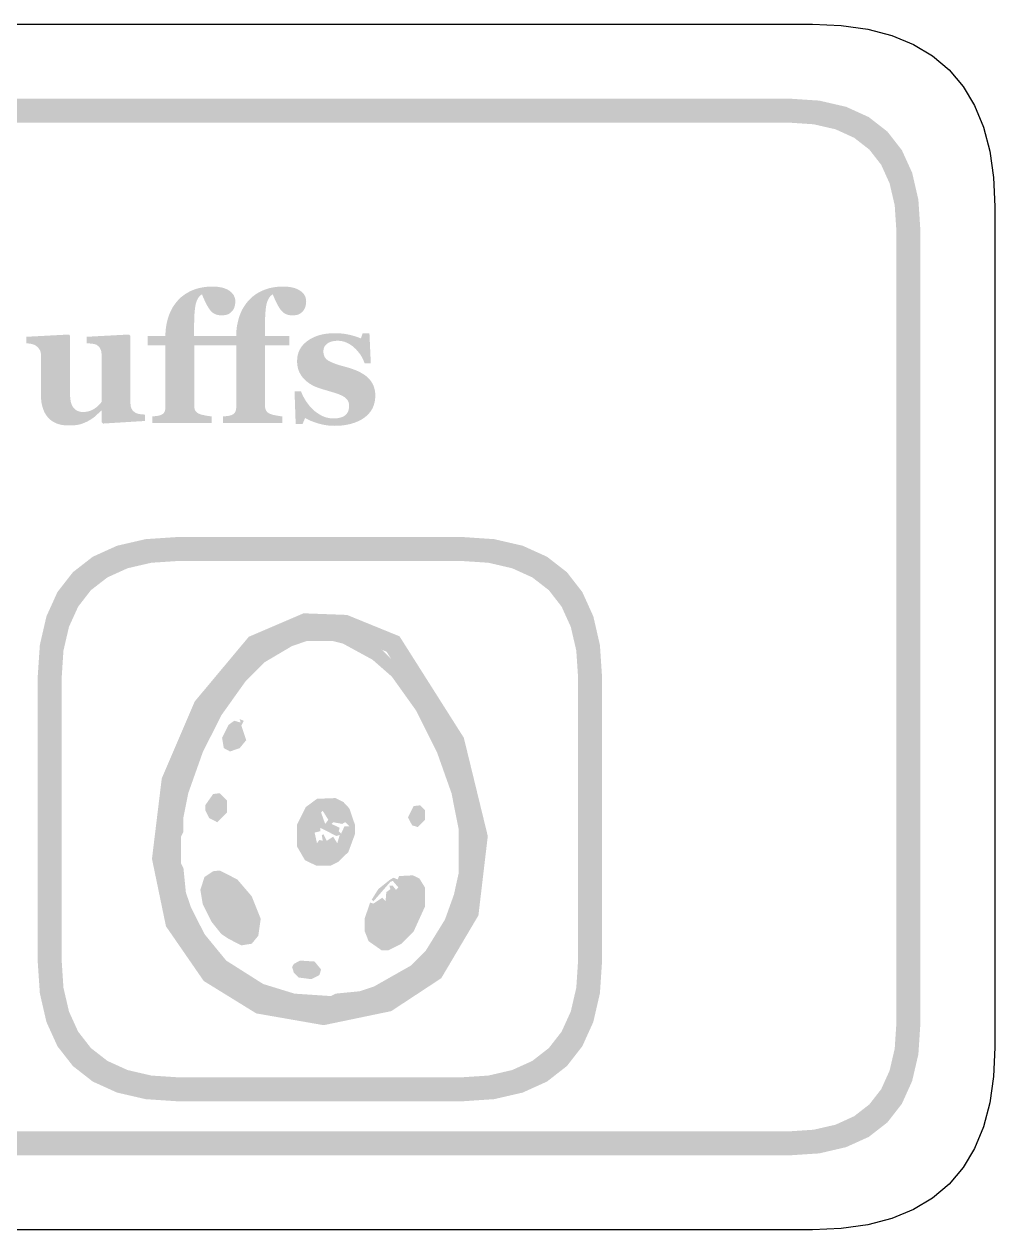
# Model space of a CAD drawing. Header units: millimetres. Extents: x 4 to 272, y 4 to 144.
# Drawn here: x 255.88 to 272.04, y 75.96 to 96.04 of the extents above; entities that cross this region are included whole.
import ezdxf

# ---------------------------------------------------------------- set-up
doc = ezdxf.new("R2010")
doc.units = ezdxf.units.MM
doc.layers.add('CUT', color=1, linetype='Continuous')
doc.layers.add('RASTER', color=7, linetype='Continuous')

msp = doc.modelspace()

# ---------------------------------------------------------------- hatches: boundary and pattern name
at = {"layer": 'RASTER'}
h = msp.add_hatch(color=7, dxfattribs=at)
h.paths.add_polyline_path([(209.2, 92.6), (209.234, 93.116), (209.337, 93.563), (209.509, 93.941), (209.75, 94.25), (210.059, 94.491), (210.438, 94.663), (210.884, 94.766), (211.4, 94.8), (268.6, 94.8), (269.116, 94.766), (269.563, 94.663), (269.941, 94.491), (270.25, 94.25), (270.491, 93.941), (270.663, 93.563), (270.766, 93.116), (270.8, 92.6), (270.8, 79.4), (270.766, 78.884), (270.662, 78.438), (270.491, 78.059), (270.25, 77.75), (269.941, 77.509), (269.563, 77.338), (269.116, 77.234), (268.6, 77.2), (211.4, 77.2), (210.884, 77.234), (210.438, 77.338), (210.059, 77.509), (209.75, 77.75), (209.509, 78.059), (209.337, 78.438), (209.234, 78.884), (209.2, 79.4)])
h.paths.add_polyline_path([(209.6, 92.6), (209.6, 79.4), (209.628, 78.978), (209.712, 78.613), (209.853, 78.303), (210.05, 78.05), (210.303, 77.853), (210.613, 77.712), (210.978, 77.628), (211.4, 77.6), (268.6, 77.6), (269.022, 77.628), (269.388, 77.712), (269.697, 77.853), (269.95, 78.05), (270.147, 78.303), (270.287, 78.613), (270.372, 78.978), (270.4, 79.4), (270.4, 92.6), (270.372, 93.022), (270.287, 93.388), (270.147, 93.697), (269.95, 93.95), (269.697, 94.147), (269.388, 94.288), (269.022, 94.372), (268.6, 94.4), (211.4, 94.4), (210.978, 94.372), (210.613, 94.288), (210.303, 94.147), (210.05, 93.95), (209.853, 93.697), (209.712, 93.388), (209.628, 93.022), (209.6, 92.6)], flags=0)
for points in [[(259.392, 91.42), (259.392, 91.411), (259.392, 91.401), (259.391, 91.392), (259.389, 91.382), (259.388, 91.371), (259.386, 91.361), (259.383, 91.35), (259.381, 91.339), (259.377, 91.329), (259.374, 91.318), (259.37, 91.308), (259.365, 91.299), (259.36, 91.29), (259.355, 91.281), (259.349, 91.273), (259.343, 91.265), (259.335, 91.256), (259.327, 91.248), (259.318, 91.24), (259.31, 91.233), (259.301, 91.226), (259.292, 91.22), (259.283, 91.214), (259.274, 91.209), (259.264, 91.205), (259.252, 91.201), (259.24, 91.197), (259.226, 91.195), (259.211, 91.193), (259.195, 91.191), (259.178, 91.19), (259.159, 91.19), (259.131, 91.191), (259.105, 91.195), (259.08, 91.201), (259.056, 91.21), (259.034, 91.222), (259.014, 91.235), (258.995, 91.252), (258.978, 91.271), (258.961, 91.292), (258.944, 91.318), (258.927, 91.346), (258.91, 91.378), (258.892, 91.413), (258.874, 91.452), (258.856, 91.493), (258.837, 91.539), (258.823, 91.531), (258.809, 91.521), (258.796, 91.509), (258.784, 91.494), (258.772, 91.477), (258.762, 91.457), (258.751, 91.435), (258.742, 91.41), (258.733, 91.38), (258.726, 91.343), (258.72, 91.298), (258.714, 91.246), (258.71, 91.186), (258.708, 91.119), (258.706, 91.045), (258.705, 90.963), (258.705, 90.847), (259.11, 90.847), (259.11, 90.689), (258.708, 90.689), (258.708, 89.68), (258.709, 89.666), (258.71, 89.653), (258.712, 89.641), (258.715, 89.629), (258.719, 89.618), (258.723, 89.609), (258.728, 89.599), (258.735, 89.591), (258.741, 89.584), (258.749, 89.576), (258.757, 89.57), (258.765, 89.564), (258.774, 89.558), (258.783, 89.553), (258.793, 89.549), (258.803, 89.545), (258.813, 89.542), (258.822, 89.539), (258.833, 89.536), (258.844, 89.533), (258.856, 89.531), (258.869, 89.528), (258.882, 89.525), (258.896, 89.522), (258.91, 89.52), (258.924, 89.517), (258.937, 89.515), (258.95, 89.513), (258.963, 89.511), (258.975, 89.51), (258.987, 89.508), (258.998, 89.507), (258.998, 89.4), (258.01, 89.4), (258.01, 89.507), (258.019, 89.508), (258.028, 89.508), (258.038, 89.509), (258.047, 89.51), (258.056, 89.511), (258.065, 89.512), (258.074, 89.513), (258.083, 89.514), (258.092, 89.515), (258.101, 89.517), (258.109, 89.518), (258.117, 89.52), (258.125, 89.522), (258.133, 89.524), (258.14, 89.526), (258.147, 89.529), (258.158, 89.534), (258.169, 89.539), (258.178, 89.544), (258.187, 89.55), (258.194, 89.557), (258.201, 89.564), (258.206, 89.571), (258.211, 89.579), (258.215, 89.588), (258.218, 89.597), (258.221, 89.607), (258.224, 89.618), (258.225, 89.629), (258.227, 89.641), (258.228, 89.653), (258.228, 89.667), (258.228, 90.689), (257.93, 90.689), (257.93, 90.847), (258.228, 90.847), (258.228, 90.886), (258.231, 90.925), (258.234, 90.963), (258.239, 91.002), (258.246, 91.039), (258.253, 91.077), (258.263, 91.114), (258.273, 91.151), (258.285, 91.188), (258.299, 91.223), (258.314, 91.257), (258.331, 91.291), (258.349, 91.323), (258.369, 91.354), (258.391, 91.385), (258.414, 91.414), (258.438, 91.442), (258.464, 91.469), (258.491, 91.494), (258.521, 91.517), (258.552, 91.54), (258.585, 91.561), (258.62, 91.58), (258.657, 91.599), (258.696, 91.615), (258.736, 91.629), (258.778, 91.642), (258.821, 91.651), (258.866, 91.659), (258.913, 91.665), (258.961, 91.668), (259.011, 91.669), (259.056, 91.668), (259.097, 91.665), (259.136, 91.659), (259.173, 91.652), (259.206, 91.642), (259.238, 91.63), (259.267, 91.616), (259.293, 91.6), (259.316, 91.582), (259.336, 91.563), (259.353, 91.543), (259.367, 91.521), (259.378, 91.498), (259.386, 91.473), (259.391, 91.447), (259.392, 91.42)], [(260.572, 91.42), (260.571, 91.411), (260.571, 91.401), (260.57, 91.392), (260.569, 91.382), (260.567, 91.371), (260.565, 91.361), (260.563, 91.35), (260.56, 91.339), (260.557, 91.329), (260.553, 91.318), (260.549, 91.308), (260.544, 91.299), (260.539, 91.29), (260.534, 91.281), (260.528, 91.273), (260.522, 91.265), (260.514, 91.256), (260.506, 91.248), (260.498, 91.24), (260.489, 91.233), (260.48, 91.226), (260.471, 91.22), (260.462, 91.214), (260.453, 91.209), (260.443, 91.205), (260.431, 91.201), (260.419, 91.197), (260.405, 91.195), (260.39, 91.193), (260.374, 91.191), (260.357, 91.19), (260.339, 91.19), (260.31, 91.191), (260.284, 91.195), (260.259, 91.201), (260.235, 91.21), (260.213, 91.222), (260.193, 91.235), (260.174, 91.252), (260.157, 91.271), (260.14, 91.292), (260.123, 91.318), (260.106, 91.346), (260.089, 91.378), (260.071, 91.413), (260.053, 91.452), (260.035, 91.493), (260.016, 91.539), (260.002, 91.531), (259.988, 91.521), (259.976, 91.509), (259.963, 91.494), (259.952, 91.477), (259.941, 91.457), (259.931, 91.435), (259.921, 91.41), (259.913, 91.38), (259.905, 91.343), (259.899, 91.298), (259.894, 91.246), (259.89, 91.186), (259.887, 91.119), (259.885, 91.045), (259.885, 90.963), (259.885, 90.847), (260.289, 90.847), (260.289, 90.689), (259.887, 90.689), (259.887, 89.68), (259.888, 89.666), (259.889, 89.653), (259.891, 89.641), (259.894, 89.629), (259.898, 89.618), (259.902, 89.609), (259.908, 89.599), (259.914, 89.591), (259.921, 89.584), (259.928, 89.576), (259.936, 89.57), (259.944, 89.564), (259.953, 89.558), (259.962, 89.553), (259.972, 89.549), (259.983, 89.545), (259.992, 89.542), (260.002, 89.539), (260.012, 89.536), (260.023, 89.533), (260.035, 89.531), (260.048, 89.528), (260.061, 89.525), (260.075, 89.522), (260.089, 89.52), (260.103, 89.517), (260.116, 89.515), (260.129, 89.513), (260.142, 89.511), (260.154, 89.51), (260.166, 89.508), (260.177, 89.507), (260.177, 89.4), (259.189, 89.4), (259.189, 89.507), (259.198, 89.508), (259.208, 89.508), (259.217, 89.509), (259.226, 89.51), (259.235, 89.511), (259.245, 89.512), (259.254, 89.513), (259.263, 89.514), (259.272, 89.515), (259.28, 89.517), (259.288, 89.518), (259.297, 89.52), (259.304, 89.522), (259.312, 89.524), (259.319, 89.526), (259.326, 89.529), (259.338, 89.534), (259.348, 89.539), (259.357, 89.544), (259.366, 89.55), (259.373, 89.557), (259.38, 89.564), (259.385, 89.571), (259.39, 89.579), (259.394, 89.588), (259.398, 89.597), (259.4, 89.607), (259.403, 89.618), (259.405, 89.629), (259.406, 89.641), (259.407, 89.653), (259.407, 89.667), (259.407, 90.689), (259.11, 90.689), (259.11, 90.847), (259.407, 90.847), (259.408, 90.886), (259.41, 90.925), (259.413, 90.963), (259.418, 91.002), (259.425, 91.039), (259.433, 91.077), (259.442, 91.114), (259.452, 91.151), (259.465, 91.188), (259.478, 91.223), (259.493, 91.257), (259.51, 91.291), (259.529, 91.323), (259.549, 91.354), (259.57, 91.385), (259.593, 91.414), (259.617, 91.442), (259.643, 91.469), (259.67, 91.494), (259.7, 91.517), (259.731, 91.54), (259.764, 91.561), (259.799, 91.58), (259.836, 91.599), (259.875, 91.615), (259.915, 91.629), (259.957, 91.642), (260, 91.651), (260.045, 91.659), (260.092, 91.665), (260.141, 91.668), (260.191, 91.669), (260.235, 91.668), (260.276, 91.665), (260.315, 91.659), (260.352, 91.652), (260.386, 91.642), (260.417, 91.63), (260.446, 91.616), (260.472, 91.6), (260.495, 91.582), (260.516, 91.563), (260.533, 91.543), (260.547, 91.521), (260.558, 91.498), (260.565, 91.473), (260.57, 91.447), (260.572, 91.42)], [(257.888, 89.431), (257.189, 89.388), (257.167, 89.409), (257.167, 89.601), (257.158, 89.601), (257.146, 89.589), (257.134, 89.578), (257.121, 89.567), (257.109, 89.556), (257.097, 89.545), (257.085, 89.534), (257.073, 89.523), (257.061, 89.512), (257.049, 89.501), (257.036, 89.491), (257.023, 89.481), (257.009, 89.471), (256.994, 89.461), (256.979, 89.452), (256.964, 89.443), (256.948, 89.434), (256.929, 89.424), (256.911, 89.415), (256.893, 89.407), (256.875, 89.399), (256.857, 89.392), (256.84, 89.386), (256.823, 89.38), (256.806, 89.375), (256.789, 89.371), (256.769, 89.367), (256.748, 89.363), (256.724, 89.361), (256.699, 89.359), (256.672, 89.357), (256.643, 89.356), (256.612, 89.356), (256.558, 89.358), (256.508, 89.364), (256.461, 89.375), (256.417, 89.389), (256.376, 89.408), (256.338, 89.431), (256.304, 89.458), (256.273, 89.489), (256.245, 89.524), (256.221, 89.563), (256.201, 89.605), (256.185, 89.65), (256.172, 89.699), (256.162, 89.751), (256.157, 89.807), (256.155, 89.866), (256.155, 90.525), (256.155, 90.539), (256.154, 90.552), (256.152, 90.565), (256.15, 90.577), (256.146, 90.588), (256.143, 90.599), (256.138, 90.609), (256.133, 90.618), (256.127, 90.627), (256.121, 90.635), (256.115, 90.644), (256.107, 90.652), (256.1, 90.66), (256.092, 90.667), (256.083, 90.675), (256.074, 90.682), (256.067, 90.687), (256.059, 90.692), (256.05, 90.696), (256.041, 90.701), (256.031, 90.704), (256.021, 90.708), (256.01, 90.711), (255.998, 90.713), (255.987, 90.716), (255.975, 90.718), (255.964, 90.719), (255.954, 90.721), (255.943, 90.723), (255.933, 90.724), (255.923, 90.725), (255.913, 90.726), (255.913, 90.833), (256.624, 90.871), (256.64, 90.849), (256.64, 89.875), (256.641, 89.838), (256.644, 89.804), (256.648, 89.773), (256.654, 89.744), (256.662, 89.717), (256.672, 89.693), (256.684, 89.671), (256.698, 89.652), (256.713, 89.635), (256.729, 89.621), (256.747, 89.608), (256.766, 89.598), (256.787, 89.59), (256.809, 89.585), (256.832, 89.581), (256.857, 89.58), (256.882, 89.581), (256.907, 89.584), (256.932, 89.588), (256.955, 89.594), (256.978, 89.601), (257.001, 89.611), (257.022, 89.622), (257.043, 89.634), (257.063, 89.648), (257.082, 89.662), (257.099, 89.676), (257.115, 89.69), (257.129, 89.705), (257.142, 89.72), (257.154, 89.735), (257.164, 89.75), (257.164, 90.54), (257.164, 90.552), (257.163, 90.564), (257.162, 90.576), (257.16, 90.587), (257.157, 90.598), (257.154, 90.609), (257.15, 90.619), (257.145, 90.629), (257.14, 90.639), (257.135, 90.648), (257.129, 90.657), (257.122, 90.665), (257.115, 90.673), (257.107, 90.68), (257.098, 90.687), (257.09, 90.693), (257.083, 90.698), (257.075, 90.702), (257.067, 90.705), (257.058, 90.708), (257.048, 90.711), (257.037, 90.713), (257.026, 90.715), (257.014, 90.717), (257.002, 90.718), (256.989, 90.72), (256.977, 90.721), (256.965, 90.722), (256.952, 90.723), (256.939, 90.724), (256.927, 90.725), (256.914, 90.726), (256.914, 90.833), (257.624, 90.871), (257.646, 90.849), (257.646, 89.718), (257.647, 89.705), (257.648, 89.693), (257.649, 89.682), (257.651, 89.67), (257.654, 89.66), (257.658, 89.65), (257.662, 89.64), (257.667, 89.631), (257.672, 89.622), (257.678, 89.613), (257.685, 89.605), (257.692, 89.598), (257.7, 89.59), (257.708, 89.583), (257.717, 89.576), (257.727, 89.57), (257.734, 89.566), (257.742, 89.562), (257.75, 89.558), (257.759, 89.555), (257.768, 89.552), (257.778, 89.55), (257.788, 89.548), (257.799, 89.546), (257.81, 89.544), (257.822, 89.543), (257.833, 89.542), (257.844, 89.54), (257.855, 89.54), (257.866, 89.539), (257.877, 89.538), (257.888, 89.538)], [(261.043, 89.35), (261.008, 89.351), (260.973, 89.353), (260.938, 89.356), (260.903, 89.361), (260.868, 89.367), (260.834, 89.374), (260.8, 89.382), (260.766, 89.392), (260.733, 89.402), (260.702, 89.413), (260.673, 89.424), (260.645, 89.435), (260.62, 89.446), (260.597, 89.457), (260.575, 89.469), (260.555, 89.481), (260.511, 89.381), (260.397, 89.381), (260.378, 89.927), (260.485, 89.927), (260.491, 89.911), (260.498, 89.893), (260.506, 89.876), (260.514, 89.857), (260.524, 89.838), (260.535, 89.819), (260.546, 89.799), (260.558, 89.779), (260.571, 89.758), (260.585, 89.738), (260.599, 89.719), (260.613, 89.7), (260.628, 89.682), (260.643, 89.664), (260.659, 89.647), (260.676, 89.63), (260.693, 89.614), (260.711, 89.598), (260.73, 89.583), (260.749, 89.569), (260.769, 89.556), (260.79, 89.543), (260.811, 89.53), (260.833, 89.519), (260.855, 89.508), (260.878, 89.499), (260.901, 89.491), (260.925, 89.485), (260.949, 89.48), (260.973, 89.476), (260.998, 89.474), (261.023, 89.473), (261.055, 89.474), (261.085, 89.476), (261.113, 89.481), (261.139, 89.486), (261.163, 89.494), (261.184, 89.502), (261.204, 89.513), (261.221, 89.525), (261.236, 89.539), (261.25, 89.555), (261.261, 89.572), (261.27, 89.591), (261.277, 89.612), (261.282, 89.635), (261.285, 89.659), (261.286, 89.686), (261.286, 89.7), (261.285, 89.714), (261.282, 89.727), (261.279, 89.739), (261.275, 89.751), (261.27, 89.762), (261.264, 89.772), (261.257, 89.782), (261.249, 89.792), (261.241, 89.801), (261.232, 89.809), (261.222, 89.818), (261.212, 89.826), (261.201, 89.834), (261.189, 89.841), (261.177, 89.848), (261.162, 89.855), (261.147, 89.862), (261.132, 89.869), (261.117, 89.875), (261.101, 89.881), (261.085, 89.887), (261.068, 89.893), (261.051, 89.898), (261.034, 89.903), (261.015, 89.909), (260.996, 89.915), (260.975, 89.921), (260.954, 89.927), (260.931, 89.934), (260.908, 89.941), (260.884, 89.948), (260.859, 89.955), (260.836, 89.963), (260.813, 89.97), (260.791, 89.977), (260.77, 89.985), (260.75, 89.992), (260.731, 90), (260.713, 90.007), (260.695, 90.015), (260.677, 90.024), (260.659, 90.035), (260.641, 90.046), (260.622, 90.058), (260.603, 90.072), (260.585, 90.086), (260.566, 90.102), (260.55, 90.116), (260.534, 90.132), (260.52, 90.148), (260.506, 90.165), (260.494, 90.182), (260.482, 90.201), (260.471, 90.22), (260.46, 90.239), (260.451, 90.26), (260.443, 90.282), (260.436, 90.304), (260.431, 90.328), (260.426, 90.352), (260.423, 90.378), (260.421, 90.404), (260.421, 90.431), (260.423, 90.482), (260.432, 90.53), (260.445, 90.575), (260.464, 90.618), (260.488, 90.659), (260.518, 90.697), (260.554, 90.732), (260.594, 90.765), (260.639, 90.795), (260.688, 90.821), (260.74, 90.843), (260.795, 90.861), (260.853, 90.875), (260.915, 90.885), (260.98, 90.891), (261.049, 90.893), (261.082, 90.892), (261.114, 90.891), (261.146, 90.889), (261.177, 90.886), (261.207, 90.882), (261.237, 90.877), (261.266, 90.872), (261.294, 90.866), (261.322, 90.859), (261.348, 90.852), (261.373, 90.845), (261.398, 90.837), (261.42, 90.83), (261.442, 90.822), (261.463, 90.814), (261.483, 90.806), (261.513, 90.893), (261.625, 90.893), (261.648, 90.393), (261.544, 90.393), (261.53, 90.431), (261.514, 90.467), (261.495, 90.502), (261.475, 90.535), (261.451, 90.567), (261.426, 90.598), (261.398, 90.628), (261.368, 90.656), (261.337, 90.682), (261.305, 90.704), (261.272, 90.723), (261.239, 90.739), (261.205, 90.751), (261.171, 90.76), (261.136, 90.765), (261.1, 90.767), (261.073, 90.766), (261.047, 90.764), (261.023, 90.76), (261, 90.755), (260.978, 90.748), (260.958, 90.74), (260.94, 90.731), (260.923, 90.72), (260.908, 90.708), (260.895, 90.694), (260.884, 90.68), (260.875, 90.664), (260.868, 90.647), (260.863, 90.629), (260.86, 90.61), (260.859, 90.589), (260.86, 90.563), (260.865, 90.538), (260.872, 90.515), (260.882, 90.494), (260.896, 90.474), (260.912, 90.457), (260.931, 90.442), (260.953, 90.428), (260.978, 90.416), (261.005, 90.404), (261.035, 90.392), (261.066, 90.38), (261.101, 90.368), (261.137, 90.357), (261.176, 90.346), (261.218, 90.335), (261.281, 90.317), (261.34, 90.298), (261.394, 90.277), (261.445, 90.255), (261.49, 90.231), (261.532, 90.206), (261.569, 90.179), (261.601, 90.151), (261.63, 90.121), (261.655, 90.089), (261.675, 90.054), (261.693, 90.018), (261.706, 89.98), (261.715, 89.94), (261.721, 89.898), (261.723, 89.854), (261.72, 89.796), (261.711, 89.741), (261.696, 89.689), (261.676, 89.641), (261.649, 89.596), (261.617, 89.555), (261.579, 89.517), (261.535, 89.482), (261.486, 89.451), (261.433, 89.424), (261.377, 89.402), (261.318, 89.383), (261.254, 89.369), (261.188, 89.358), (261.117, 89.352), (261.043, 89.35)]]:
    msp.add_hatch(color=7, dxfattribs=at).paths.add_polyline_path(points)
h = msp.add_hatch(color=7, dxfattribs=at)
h.paths.add_polyline_path([(256.1, 85.15), (256.137, 85.701), (256.247, 86.178), (256.43, 86.582), (256.688, 86.913), (257.018, 87.17), (257.422, 87.353), (257.899, 87.463), (258.45, 87.5), (263.15, 87.5), (263.701, 87.463), (264.178, 87.353), (264.582, 87.17), (264.913, 86.913), (265.17, 86.582), (265.353, 86.178), (265.463, 85.701), (265.5, 85.15), (265.5, 80.45), (265.463, 79.899), (265.353, 79.422), (265.17, 79.018), (264.913, 78.688), (264.582, 78.43), (264.178, 78.247), (263.701, 78.137), (263.15, 78.1), (258.45, 78.1), (257.899, 78.137), (257.422, 78.247), (257.018, 78.43), (256.688, 78.688), (256.43, 79.018), (256.247, 79.422), (256.137, 79.899), (256.1, 80.45)])
h.paths.add_polyline_path([(256.5, 85.15), (256.5, 80.45), (256.53, 79.993), (256.622, 79.597), (256.774, 79.262), (256.987, 78.988), (257.262, 78.774), (257.597, 78.622), (257.993, 78.53), (258.45, 78.5), (263.15, 78.5), (263.607, 78.53), (264.003, 78.622), (264.338, 78.774), (264.613, 78.988), (264.826, 79.262), (264.978, 79.597), (265.07, 79.993), (265.1, 80.45), (265.1, 85.15), (265.07, 85.607), (264.978, 86.003), (264.826, 86.338), (264.613, 86.613), (264.338, 86.826), (264.003, 86.978), (263.607, 87.07), (263.15, 87.1), (258.45, 87.1), (257.993, 87.07), (257.597, 86.978), (257.262, 86.826), (256.987, 86.613), (256.774, 86.338), (256.622, 86.003), (256.53, 85.607), (256.5, 85.15)], flags=0)
h = msp.add_hatch(color=7, dxfattribs=at)
h.paths.add_polyline_path([(260.529, 86.228), (261.252, 86.201), (262.126, 85.845), (263.197, 84.155), (263.596, 82.518), (263.44, 81.197), (262.821, 80.151), (261.988, 79.603), (260.863, 79.369), (259.741, 79.565), (258.866, 80.105), (258.237, 81.016), (258.004, 82.139), (258.167, 83.479), (258.716, 84.76), (259.616, 85.837)])
h.paths.add_polyline_path([(260.589, 85.905), (259.812, 85.573), (258.992, 84.591), (258.479, 83.395), (258.328, 82.153), (258.537, 81.144), (259.091, 80.342), (259.857, 79.869), (260.858, 79.695), (261.864, 79.904), (262.583, 80.377), (263.13, 81.301), (263.272, 82.498), (262.899, 84.029), (261.911, 85.588), (261.184, 85.883), (260.589, 85.905)], flags=0)
h = msp.add_hatch(color=7, dxfattribs=at)
h.paths.add_polyline_path([(260.51, 85.954), (261.102, 85.966), (261.343, 85.885), (261.837, 85.616), (262.28, 85.174), (262.561, 84.772), (262.871, 84.197), (263.152, 83.473), (263.313, 82.789), (263.313, 81.824), (263.273, 81.623), (263.072, 81.02), (262.883, 80.686), (262.4, 80.163), (262.159, 80.002), (261.785, 79.813), (261.182, 79.653), (260.458, 79.653), (260.257, 79.693), (259.775, 79.854), (259.36, 80.083), (258.999, 80.364), (258.757, 80.646), (258.407, 81.342), (258.287, 81.824), (258.287, 82.709), (258.327, 82.789), (258.367, 83.191), (258.488, 83.593), (258.838, 84.41), (259.159, 84.932), (259.602, 85.455), (260.044, 85.777)])
h.paths.add_polyline_path([(260.579, 85.765), (260.338, 85.684), (259.883, 85.415), (259.561, 85.093), (259.159, 84.53), (258.85, 83.915), (258.608, 83.232), (258.528, 82.829), (258.528, 82.588), (258.488, 82.508), (258.488, 82.065), (258.528, 81.985), (258.568, 81.583), (258.649, 81.342), (258.878, 80.887), (259.24, 80.445), (259.855, 80.055), (260.378, 79.894), (260.981, 79.854), (261.061, 79.894), (261.463, 79.934), (261.705, 80.015), (262.32, 80.364), (262.561, 80.606), (262.883, 81.128), (263.032, 81.543), (263.112, 81.905), (263.112, 82.628), (262.992, 83.232), (262.75, 83.915), (262.4, 84.611), (261.998, 85.174), (261.677, 85.455), (261.182, 85.725), (261.021, 85.765)], flags=0)
h.paths.add_polyline_path([(259.465, 84.466), (259.533, 84.438), (259.493, 84.357), (259.574, 84.116), (259.465, 83.983), (259.304, 83.927), (259.2, 83.983), (259.171, 84.156), (259.28, 84.37), (259.372, 84.438), (259.481, 84.41)], flags=0)
h.paths.add_polyline_path([(259.023, 83.219), (259.131, 83.232), (259.252, 83.111), (259.252, 82.91), (259.091, 82.749), (258.958, 82.817), (258.89, 82.95), (258.89, 83.03)], flags=0)
h.paths.add_polyline_path([(260.752, 83.139), (261.061, 83.151), (261.194, 83.083), (261.291, 82.978), (261.383, 82.709), (261.383, 82.548), (261.275, 82.254), (261.114, 82.094), (260.981, 82.025), (260.74, 82.025), (260.551, 82.118), (260.418, 82.347), (260.418, 82.709), (260.567, 83.002)], flags=0)
h.paths.add_polyline_path([(262.36, 83.018), (262.469, 83.03), (262.549, 82.95), (262.549, 82.789), (262.429, 82.669), (262.336, 82.697), (262.268, 82.829)], flags=0)
h.paths.add_polyline_path([(260.848, 82.938), (260.82, 82.91), (260.888, 82.721), (260.941, 82.789)], flags=0)
h.paths.add_polyline_path([(261.021, 82.749), (260.993, 82.721), (261.13, 82.656), (261.114, 82.6), (261.154, 82.56), (261.21, 82.681), (261.291, 82.681), (261.222, 82.749), (261.17, 82.721)], flags=0)
h.paths.add_polyline_path([(260.808, 82.656), (260.808, 82.6), (260.712, 82.576), (260.752, 82.399), (260.792, 82.455), (260.848, 82.439), (260.832, 82.536), (260.86, 82.548), (260.913, 82.439), (261.021, 82.508), (261.09, 82.399), (261.13, 82.536), (261.073, 82.52)], flags=0)
h.paths.add_polyline_path([(259.023, 81.933), (259.131, 81.945), (259.425, 81.796), (259.666, 81.514), (259.815, 81.14), (259.775, 80.859), (259.666, 80.726), (259.493, 80.698), (259.28, 80.807), (259.159, 80.887), (258.999, 81.088), (258.85, 81.382), (258.81, 81.623), (258.878, 81.836)], flags=0)
h.paths.add_polyline_path([(262.119, 81.852), (262.348, 81.864), (262.457, 81.812), (262.549, 81.663), (262.549, 81.342), (262.36, 80.927), (262.159, 80.726), (261.946, 80.618), (261.825, 80.618), (261.612, 80.767), (261.544, 80.939), (261.544, 81.14), (261.636, 81.41), (261.693, 81.394), (261.837, 81.49), (261.894, 81.434), (261.906, 81.583), (261.974, 81.635), (261.958, 81.691), (262.014, 81.691), (262.067, 81.623), (262.107, 81.663), (262.014, 81.772), (261.974, 81.756), (261.693, 81.434), (261.665, 81.462), (261.773, 81.635), (261.974, 81.796), (262.026, 81.824), (262.095, 81.796)], flags=0)
h.paths.add_polyline_path([(260.47, 80.445), (260.712, 80.429), (260.82, 80.296), (260.792, 80.204), (260.659, 80.135), (260.446, 80.163), (260.366, 80.244), (260.338, 80.336), (260.366, 80.389)], flags=0)

# ---------------------------------------------------------------- linework, layer by layer
at = {"layer": 'CUT'}
msp.add_lwpolyline([(210.999, 96.04), (269.001, 96.04), (269.483, 96.019), (269.925, 95.956), (270.325, 95.851), (270.685, 95.703), (271.003, 95.512), (271.278, 95.278), (271.512, 95.003), (271.703, 94.685), (271.851, 94.325), (271.956, 93.925), (272.019, 93.483), (272.04, 93.001), (272.04, 78.999), (272.019, 78.517), (271.956, 78.075), (271.851, 77.675), (271.703, 77.315), (271.512, 76.997), (271.278, 76.722), (271.003, 76.488), (270.685, 76.297), (270.325, 76.149), (269.925, 76.044), (269.483, 75.981), (269.001, 75.96), (210.999, 75.96)], dxfattribs=at)

doc.saveas('drawing.dxf')
